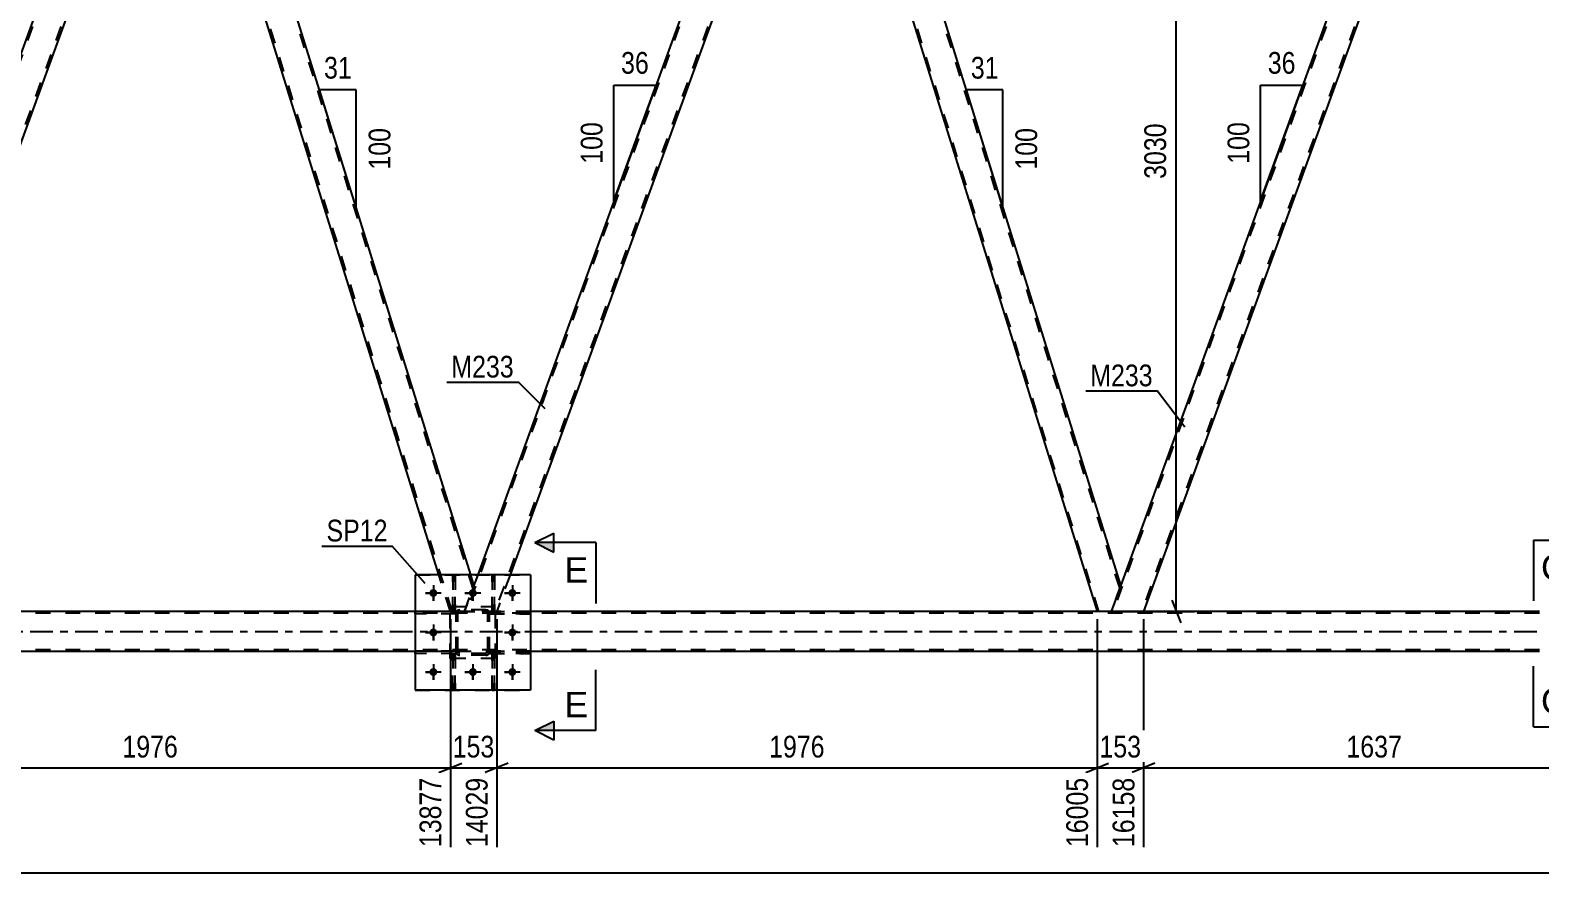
# Model space of a CAD drawing. Header units: millimetres. Extents: x 0 to 841, y 0 to 594.
# Drawn here: x 532.8 to 731.5, y 262 to 372.9 of the extents above; entities that cross this region are included whole.
import ezdxf

# ---------------------------------------------------------------- set-up
doc = ezdxf.new("R2010")
doc.units = ezdxf.units.MM
doc.linetypes.add('DXK_LINE_DOT2', pattern=[3.9198, 1.9599, -1.9599])
doc.linetypes.add('DXK_LINE_DOT3', pattern=[5.9187, 2.979, -0.9799, 0.9799, -0.9799])
doc.styles.add('Arial', font='arial.ttf', dxfattribs={"height": 0.2})
doc.styles.add('Arial Narrow', font='ARIALN.TTF', dxfattribs={"height": 0.2})

# ---------------------------------------------------------------- blocks, each defined once
blk = doc.blocks.new('Part-404166541-4825 - 4744')
at = {"color": 7, "linetype": 'DXK_LINE_DOT2'}
for p, q in [((588.42, 286.03), (588.42, 290.86)), ((588.42, 290.86), (588.74, 290.86)), ((588.42, 290.26), (588.74, 290.26)), ((588.74, 290.86), (588.74, 286.03)), ((588.74, 286.03), (588.42, 286.03))]:
    blk.add_line(p, q, dxfattribs=at)
blk = doc.blocks.new('Part-404166541-4878 - 4744')
at = {"color": 7, "linetype": 'DXK_LINE_DOT2'}
for p, q in [((588.87, 291.19), (583.47, 291.19)), ((583.47, 290.87), (583.47, 291.19)), ((588.87, 290.87), (583.47, 290.87)), ((588.27, 290.87), (588.27, 291.19)), ((588.87, 291.19), (588.87, 290.87))]:
    blk.add_line(p, q, dxfattribs=at)
blk = doc.blocks.new('Part-404166541-4831 - 4744')
at = {"color": 7, "linetype": 'DXK_LINE_DOT2'}
for p, q in [((588.42, 296.38), (588.42, 301.23)), ((588.42, 301.23), (588.74, 301.23)), ((588.74, 301.23), (588.74, 296.38)), ((588.42, 296.98), (588.74, 296.98)), ((588.74, 296.38), (588.42, 296.38))]:
    blk.add_line(p, q, dxfattribs=at)
blk = doc.blocks.new('Part-404166541-4835 - 4744')
at = {"color": 7, "linetype": 'DXK_LINE_DOT2'}
for p, q in [((588.87, 291.19), (583.47, 291.19)), ((583.47, 291.19), (583.47, 290.87)), ((588.87, 290.87), (583.47, 290.87)), ((588.27, 290.87), (588.27, 291.19)), ((588.87, 290.87), (588.87, 291.19))]:
    blk.add_line(p, q, dxfattribs=at)
blk = doc.blocks.new('Part-404166541-4773 - 4744')
at = {"color": 7, "linetype": 'DXK_LINE_DOT2'}
for p, q in [((588.87, 296.15), (588.91, 296.33)), ((588.91, 296.33), (588.87, 296.15)), ((588.87, 291.11), (588.87, 296.15)), ((589.11, 296.15), (589.13, 296.24)), ((589.11, 291.11), (589.11, 296.15)), ((589.13, 296.24), (589.18, 296.32)), ((589.17, 296.59), (589.35, 296.63)), ((589.35, 296.63), (589.17, 296.59)), ((589.18, 296.32), (589.26, 296.37)), ((589.26, 296.37), (589.35, 296.39)), ((592.79, 296.63), (589.35, 296.63)), ((589.35, 296.39), (592.79, 296.39)), ((592.79, 296.63), (592.97, 296.59)), ((592.97, 296.59), (592.79, 296.63)), ((592.79, 296.39), (592.88, 296.37)), ((592.88, 296.37), (592.96, 296.32)), ((592.96, 296.32), (593.01, 296.24)), ((593.01, 296.24), (593.03, 296.15)), ((593.03, 291.11), (593.03, 296.15)), ((593.23, 296.33), (593.27, 296.15)), ((593.27, 296.15), (593.23, 296.33)), ((593.27, 291.11), (593.27, 296.15)), ((588.91, 290.92), (588.87, 291.11)), ((588.87, 291.11), (588.91, 290.92)), ((589.13, 291.01), (589.11, 291.11)), ((589.18, 290.94), (589.13, 291.01)), ((589.35, 290.63), (589.17, 290.66)), ((589.17, 290.66), (589.35, 290.63)), ((589.26, 290.88), (589.18, 290.94)), ((589.35, 290.87), (589.26, 290.88)), ((592.79, 290.87), (589.35, 290.87)), ((592.79, 290.63), (589.35, 290.63)), ((592.88, 290.88), (592.79, 290.87)), ((592.97, 290.66), (592.79, 290.63)), ((592.79, 290.63), (592.97, 290.66)), ((592.96, 290.94), (592.88, 290.88)), ((593.01, 291.01), (592.96, 290.94)), ((593.03, 291.11), (593.01, 291.01)), ((593.27, 291.11), (593.23, 290.92)), ((593.23, 290.92), (593.27, 291.11))]:
    blk.add_line(p, q, dxfattribs=at)
at = {"color": 7, "linetype": 'DXK_LINE_DOT3'}
blk.add_line((591.07, 293.63), (591.07, 293.63), dxfattribs=at)
at = {"color": 7, "linetype": 'DXK_LINE_DOT2'}
for centre, start, end in [((589.35, 296.15), 112.5, 157.5), ((589.35, 296.15), 112.5, 157.5), ((592.79, 296.15), 22.5, 67.5), ((592.79, 296.15), 22.5, 67.5), ((589.35, 291.11), 202.5, 247.5), ((589.35, 291.11), 202.5, 247.5), ((592.79, 291.11), 292.5, 337.5), ((592.79, 291.11), 292.5, 337.5)]:
    blk.add_arc(centre, 0.48, start, end, dxfattribs=at)
blk = doc.blocks.new('Part-404166541-4774 - 4744')
at = {"color": 7, "linetype": 'DXK_LINE_DOT2'}
for p, q in [((594.07, 297.03), (588.07, 297.03)), ((588.07, 290.23), (588.07, 297.03)), ((594.07, 290.23), (594.07, 297.03)), ((594.07, 290.23), (588.07, 290.23))]:
    blk.add_line(p, q, dxfattribs=at)
blk = doc.blocks.new('Part-404166541-4775 - 4744')
at = {"color": 7, "linetype": 'DXK_LINE_DOT2'}
for p, q in [((594.07, 297.03), (588.07, 297.03)), ((588.07, 290.23), (588.07, 297.03)), ((594.07, 290.23), (594.07, 297.03)), ((594.07, 290.23), (588.07, 290.23))]:
    blk.add_line(p, q, dxfattribs=at)
blk = doc.blocks.new('Part-404166541-4898 - 4744')
at = {"color": 7, "linetype": 'DXK_LINE_DOT2'}
for p, q in [((731.47, 296.16), (71.15, 296.16)), ((598.67, 296.4), (328.06, 296.4)), ((731.47, 291.36), (71.15, 291.36)), ((598.67, 291.12), (583.47, 291.12))]:
    blk.add_line(p, q, dxfattribs=at)
at = {"color": 2, "linetype": 'Continuous'}
for p, q in [((583.47, 296.4), (343.26, 296.4)), ((731.47, 296.4), (598.67, 296.4)), ((583.47, 291.12), (343.26, 291.12)), ((731.47, 291.12), (598.67, 291.12))]:
    blk.add_line(p, q, dxfattribs=at)
at = {"color": 7, "linetype": 'DXK_LINE_DOT3'}
blk.add_line((71.15, 293.76), (731.47, 293.76), dxfattribs=at)
blk = doc.blocks.new('Part-404166541-4782 - 4744')
at = {"color": 7, "linetype": 'DXK_LINE_DOT2'}
for p, q in [((588.87, 296.15), (588.91, 296.33)), ((588.91, 296.33), (588.87, 296.15)), ((588.87, 291.11), (588.87, 296.15)), ((589.11, 296.15), (589.13, 296.24)), ((589.11, 291.11), (589.11, 296.15)), ((589.13, 296.24), (589.18, 296.32)), ((589.17, 296.59), (589.35, 296.63)), ((589.35, 296.63), (589.17, 296.59)), ((589.18, 296.32), (589.26, 296.37)), ((589.26, 296.37), (589.35, 296.39)), ((592.79, 296.63), (589.35, 296.63)), ((589.35, 296.39), (592.79, 296.39)), ((592.79, 296.63), (592.97, 296.59)), ((592.97, 296.59), (592.79, 296.63)), ((592.79, 296.39), (592.88, 296.37)), ((592.88, 296.37), (592.96, 296.32)), ((592.96, 296.32), (593.01, 296.24)), ((593.01, 296.24), (593.03, 296.15)), ((593.03, 291.11), (593.03, 296.15)), ((593.23, 296.33), (593.27, 296.15)), ((593.27, 296.15), (593.23, 296.33)), ((593.27, 291.11), (593.27, 296.15)), ((588.91, 290.92), (588.87, 291.11)), ((588.87, 291.11), (588.91, 290.92)), ((589.13, 291.01), (589.11, 291.11)), ((589.18, 290.94), (589.13, 291.01)), ((589.35, 290.63), (589.17, 290.66)), ((589.17, 290.66), (589.35, 290.63)), ((589.26, 290.88), (589.18, 290.94)), ((589.35, 290.87), (589.26, 290.88)), ((592.79, 290.87), (589.35, 290.87)), ((592.79, 290.63), (589.35, 290.63)), ((592.88, 290.88), (592.79, 290.87)), ((592.97, 290.66), (592.79, 290.63)), ((592.79, 290.63), (592.97, 290.66)), ((592.96, 290.94), (592.88, 290.88)), ((593.01, 291.01), (592.96, 290.94)), ((593.03, 291.11), (593.01, 291.01)), ((593.27, 291.11), (593.23, 290.92)), ((593.23, 290.92), (593.27, 291.11))]:
    blk.add_line(p, q, dxfattribs=at)
at = {"color": 7, "linetype": 'DXK_LINE_DOT3'}
blk.add_line((591.07, 293.63), (591.07, 293.63), dxfattribs=at)
at = {"color": 7, "linetype": 'DXK_LINE_DOT2'}
for centre, start, end in [((589.35, 296.15), 112.5, 157.5), ((589.35, 296.15), 112.5, 157.5), ((592.79, 296.15), 22.5, 67.5), ((592.79, 296.15), 22.5, 67.5), ((589.35, 291.11), 202.5, 247.5), ((589.35, 291.11), 202.5, 247.5), ((592.79, 291.11), 292.5, 337.5), ((592.79, 291.11), 292.5, 337.5)]:
    blk.add_arc(centre, 0.48, start, end, dxfattribs=at)
blk = doc.blocks.new('Part-404166541-4914 - 4744')
at = {"color": 2, "linetype": 'Continuous'}
for p, q in [((598.67, 301.23), (583.47, 301.23)), ((583.47, 301.23), (583.47, 286.03)), ((598.67, 301.23), (598.67, 286.03)), ((598.67, 286.03), (583.47, 286.03))]:
    blk.add_line(p, q, dxfattribs=at)
blk = doc.blocks.new('Part-404166541-4828 - 4744')
at = {"color": 7, "linetype": 'DXK_LINE_DOT2'}
for p, q in [((593.62, 286.03), (593.62, 290.86)), ((593.62, 290.86), (593.94, 290.86)), ((593.62, 290.26), (593.94, 290.26)), ((593.94, 290.86), (593.94, 286.03)), ((593.94, 286.03), (593.62, 286.03))]:
    blk.add_line(p, q, dxfattribs=at)
blk = doc.blocks.new('Part-404166541-4834 - 4744')
at = {"color": 7, "linetype": 'DXK_LINE_DOT2'}
for p, q in [((593.62, 296.38), (593.62, 301.23)), ((593.62, 301.23), (593.94, 301.23)), ((593.94, 301.23), (593.94, 296.38)), ((593.62, 296.98), (593.94, 296.98)), ((593.94, 296.38), (593.62, 296.38))]:
    blk.add_line(p, q, dxfattribs=at)
blk = doc.blocks.new('Part-404166541-4968 - 4744')
at = {"color": 2, "linetype": 'Continuous'}
for p, q in [((638.33, 417.62), (636.78, 413.37)), ((639.65, 417.62), (638.33, 417.62)), ((676.35, 299.87), (639.65, 417.62)), ((636.78, 413.37), (673.24, 296.4)), ((676.08, 299.13), (675.09, 296.4)), ((676.35, 299.87), (676.08, 299.13))]:
    blk.add_line(p, q, dxfattribs=at)
at = {"color": 7, "linetype": 'DXK_LINE_DOT2'}
for p, q in [((676.22, 299.5), (639.4, 417.62)), ((673.49, 296.4), (636.92, 413.74)), ((676.33, 299.82), (676.08, 299.13)), ((675.09, 296.4), (673.24, 296.4))]:
    blk.add_line(p, q, dxfattribs=at)
blk = doc.blocks.new('Part-404166541-4876 - 4744')
at = {"color": 7, "linetype": 'DXK_LINE_DOT2'}
for p, q in [((593.27, 290.87), (593.27, 291.19)), ((593.27, 291.19), (598.67, 291.19)), ((598.67, 290.87), (593.27, 290.87)), ((593.87, 290.87), (593.87, 291.19)), ((598.67, 291.19), (598.67, 290.87))]:
    blk.add_line(p, q, dxfattribs=at)
blk = doc.blocks.new('Part-404166541-4877 - 4744')
at = {"color": 7, "linetype": 'DXK_LINE_DOT2'}
for p, q in [((588.87, 296.39), (583.47, 296.39)), ((583.47, 296.07), (583.47, 296.39)), ((588.27, 296.07), (588.27, 296.39)), ((588.87, 296.39), (588.87, 296.07)), ((588.87, 296.07), (583.47, 296.07))]:
    blk.add_line(p, q, dxfattribs=at)
blk = doc.blocks.new('Part-404166541-4881 - 4744')
at = {"color": 7, "linetype": 'DXK_LINE_DOT2'}
for p, q in [((593.62, 301.23), (593.62, 296.38)), ((593.94, 301.23), (593.62, 301.23)), ((593.94, 296.38), (593.94, 301.23)), ((593.62, 296.98), (593.94, 296.98)), ((593.62, 296.38), (593.94, 296.38))]:
    blk.add_line(p, q, dxfattribs=at)
blk = doc.blocks.new('Part-404166541-4884 - 4744')
at = {"color": 7, "linetype": 'DXK_LINE_DOT2'}
for p, q in [((588.42, 301.23), (588.42, 296.38)), ((588.74, 301.23), (588.42, 301.23)), ((588.74, 296.38), (588.74, 301.23)), ((588.42, 296.98), (588.74, 296.98)), ((588.42, 296.38), (588.74, 296.38))]:
    blk.add_line(p, q, dxfattribs=at)
blk = doc.blocks.new('Part-404166541-4887 - 4744')
at = {"color": 7, "linetype": 'DXK_LINE_DOT2'}
for p, q in [((593.94, 290.86), (593.62, 290.86)), ((593.62, 290.86), (593.62, 286.03)), ((593.62, 290.26), (593.94, 290.26)), ((593.94, 286.03), (593.94, 290.86)), ((593.62, 286.03), (593.94, 286.03))]:
    blk.add_line(p, q, dxfattribs=at)
blk = doc.blocks.new('Bolt-404166541-4890 - 4744')
at = {"color": 1, "linetype": 'Continuous'}
for p, q in [((584.83, 298.83), (585.52, 298.83)), ((585.87, 299.87), (585.87, 299.17)), ((585.87, 297.79), (585.87, 298.48)), ((586.91, 298.83), (586.22, 298.83)), ((590.03, 298.83), (590.72, 298.83)), ((591.07, 299.87), (591.07, 299.17)), ((591.07, 297.79), (591.07, 298.48)), ((592.11, 298.83), (591.42, 298.83)), ((595.23, 298.83), (595.92, 298.83)), ((596.27, 299.87), (596.27, 299.17)), ((596.27, 297.79), (596.27, 298.48)), ((597.31, 298.83), (596.62, 298.83)), ((585.87, 294.67), (585.87, 293.97)), ((596.27, 294.67), (596.27, 293.97)), ((584.83, 293.63), (585.52, 293.63)), ((585.87, 292.59), (585.87, 293.28)), ((586.91, 293.63), (586.22, 293.63)), ((595.23, 293.63), (595.92, 293.63)), ((596.27, 292.59), (596.27, 293.28)), ((597.31, 293.63), (596.62, 293.63)), ((584.83, 288.43), (585.52, 288.43)), ((585.87, 289.47), (585.87, 288.77)), ((586.91, 288.43), (586.22, 288.43)), ((590.03, 288.43), (590.72, 288.43)), ((591.07, 289.47), (591.07, 288.77)), ((592.11, 288.43), (591.42, 288.43)), ((595.23, 288.43), (595.92, 288.43)), ((596.27, 289.47), (596.27, 288.77)), ((597.31, 288.43), (596.62, 288.43)), ((585.87, 287.39), (585.87, 288.08)), ((591.07, 287.39), (591.07, 288.08)), ((596.27, 287.39), (596.27, 288.08))]:
    blk.add_line(p, q, dxfattribs=at)
blk = doc.blocks.new('Bolt-404166541-4891 - 4744')
at = {"linetype": 'Continuous'}
for points in [[(586.39, 298.83, -1), (585.35, 298.83, -1)], [(591.59, 298.83, -1), (590.55, 298.83, -1)], [(596.79, 298.83, -1), (595.75, 298.83, -1)], [(586.39, 293.63, -1), (585.35, 293.63, -1)], [(596.79, 293.63, -1), (595.75, 293.63, -1)], [(586.39, 288.43, -1), (585.35, 288.43, -1)], [(591.59, 288.43, -1), (590.55, 288.43, -1)], [(596.79, 288.43, -1), (595.75, 288.43, -1)]]:
    blk.add_hatch(color=1, dxfattribs=at).paths.add_polyline_path(points)
at = {"color": 1, "linetype": 'Continuous'}
for p, q in [((586.91, 298.83), (584.83, 298.83)), ((585.87, 299.87), (585.87, 297.79)), ((592.11, 298.83), (590.03, 298.83)), ((591.07, 299.87), (591.07, 297.79)), ((597.31, 298.83), (595.23, 298.83)), ((596.27, 299.87), (596.27, 297.79)), ((585.87, 294.67), (585.87, 292.59)), ((596.27, 294.67), (596.27, 292.59)), ((586.91, 293.63), (584.83, 293.63)), ((597.31, 293.63), (595.23, 293.63)), ((586.91, 288.43), (584.83, 288.43)), ((585.87, 289.47), (585.87, 287.39)), ((592.11, 288.43), (590.03, 288.43)), ((591.07, 289.47), (591.07, 287.39)), ((597.31, 288.43), (595.23, 288.43)), ((596.27, 289.47), (596.27, 287.39))]:
    blk.add_line(p, q, dxfattribs=at)
blk = doc.blocks.new('Part-404166541-4909 - 4744')
at = {"color": 7, "linetype": 'DXK_LINE_DOT2'}
for p, q in [((583.47, 301.23), (598.67, 301.23)), ((583.47, 301.23), (583.47, 286.03)), ((598.67, 301.23), (598.67, 286.03)), ((583.47, 286.03), (598.67, 286.03))]:
    blk.add_line(p, q, dxfattribs=at)
blk = doc.blocks.new('Part-404166541-4915 - 4744')
at = {"color": 7, "linetype": 'DXK_LINE_DOT2'}
for p, q in [((593.27, 296.07), (593.27, 296.39)), ((593.27, 296.39), (598.67, 296.39)), ((593.87, 296.07), (593.87, 296.39)), ((598.67, 296.39), (598.67, 296.07)), ((598.67, 296.07), (593.27, 296.07))]:
    blk.add_line(p, q, dxfattribs=at)
blk = doc.blocks.new('Part-404166541-4963 - 4744')
at = {"color": 7, "linetype": 'DXK_LINE_DOT2'}
for p, q in [((719.46, 417.62), (675.34, 296.4)), ((723.21, 417.62), (679.09, 296.4)), ((676.35, 299.87), (675.09, 296.4)), ((679.35, 296.4), (675.09, 296.4))]:
    blk.add_line(p, q, dxfattribs=at)
at = {"color": 2, "linetype": 'Continuous'}
for p, q in [((719.21, 417.62), (676.35, 299.87)), ((723.47, 417.62), (679.35, 296.4)), ((719.21, 417.62), (723.47, 417.62))]:
    blk.add_line(p, q, dxfattribs=at)
blk = doc.blocks.new('Part-404166541-4973 - 4744')
at = {"color": 7, "linetype": 'DXK_LINE_DOT2'}
for p, q in [((634.33, 417.62), (590.21, 296.4)), ((638.08, 417.62), (593.96, 296.4)), ((638.33, 417.62), (636.78, 413.37)), ((591.71, 301.23), (589.95, 296.4)), ((595.97, 301.23), (594.21, 296.4)), ((594.21, 296.4), (589.95, 296.4))]:
    blk.add_line(p, q, dxfattribs=at)
at = {"color": 2, "linetype": 'Continuous'}
for p, q in [((634.07, 417.62), (591.71, 301.23)), ((634.07, 417.62), (638.33, 417.62)), ((636.78, 413.37), (595.97, 301.23))]:
    blk.add_line(p, q, dxfattribs=at)
blk = doc.blocks.new('Part-404166541-4979 - 4744')
at = {"color": 2, "linetype": 'Continuous'}
for p, q in [((553.2, 417.62), (551.65, 413.37)), ((554.51, 417.62), (553.2, 417.62)), ((590.8, 301.23), (554.51, 417.62)), ((586.61, 301.23), (551.65, 413.37))]:
    blk.add_line(p, q, dxfattribs=at)
at = {"color": 7, "linetype": 'DXK_LINE_DOT2'}
for p, q in [((591.08, 299.5), (554.26, 417.62)), ((588.36, 296.4), (551.79, 413.74)), ((588.11, 296.4), (586.61, 301.23)), ((591.22, 299.87), (590.8, 301.23)), ((589.95, 296.4), (591.22, 299.87)), ((588.11, 296.4), (589.95, 296.4))]:
    blk.add_line(p, q, dxfattribs=at)
blk = doc.blocks.new('Part-404166541-4984 - 4744')
at = {"color": 7, "linetype": 'DXK_LINE_DOT2'}
for p, q in [((549.2, 417.62), (505.08, 296.4)), ((552.94, 417.62), (508.82, 296.4)), ((553.2, 417.62), (551.65, 413.37)), ((506.08, 299.87), (504.82, 296.4)), ((509.08, 296.4), (504.82, 296.4))]:
    blk.add_line(p, q, dxfattribs=at)
at = {"color": 2, "linetype": 'Continuous'}
for p, q in [((548.94, 417.62), (506.08, 299.87)), ((548.94, 417.62), (553.2, 417.62)), ((551.65, 413.37), (509.08, 296.4))]:
    blk.add_line(p, q, dxfattribs=at)
blk = doc.blocks.new('Part-404166541-5028 - 4744')
at = {"color": 7, "linetype": 'DXK_LINE_DOT2'}
for p, q in [((588.74, 290.86), (588.42, 290.86)), ((588.42, 290.86), (588.42, 286.03)), ((588.42, 290.26), (588.74, 290.26)), ((588.74, 286.03), (588.74, 290.86)), ((588.42, 286.03), (588.74, 286.03))]:
    blk.add_line(p, q, dxfattribs=at)
blk = doc.blocks.new('Part-404166541-5029 - 4744')
at = {"color": 7, "linetype": 'DXK_LINE_DOT2'}
for p, q in [((598.67, 296.39), (593.27, 296.39)), ((593.27, 296.39), (593.27, 296.07)), ((593.87, 296.07), (593.87, 296.39)), ((598.67, 296.07), (598.67, 296.39)), ((593.27, 296.07), (598.67, 296.07))]:
    blk.add_line(p, q, dxfattribs=at)
blk = doc.blocks.new('Part-404166541-5030 - 4744')
at = {"color": 7, "linetype": 'DXK_LINE_DOT2'}
for p, q in [((598.67, 291.19), (593.27, 291.19)), ((593.27, 291.19), (593.27, 290.87)), ((593.27, 290.87), (598.67, 290.87)), ((593.87, 290.87), (593.87, 291.19)), ((598.67, 290.87), (598.67, 291.19))]:
    blk.add_line(p, q, dxfattribs=at)
blk = doc.blocks.new('Part-404166541-5031 - 4744')
at = {"color": 7, "linetype": 'DXK_LINE_DOT2'}
for p, q in [((588.87, 296.39), (583.47, 296.39)), ((583.47, 296.39), (583.47, 296.07)), ((588.27, 296.07), (588.27, 296.39)), ((588.87, 296.07), (588.87, 296.39)), ((588.87, 296.07), (583.47, 296.07))]:
    blk.add_line(p, q, dxfattribs=at)
blk = doc.blocks.new('StraightDimension-404166541-50727 - 4744')
at = {"color": 7, "linetype": 'Continuous'}
for p, q in [((588.11, 295.4), (588.11, 265.38)), ((594.21, 295.4), (594.21, 265.38)), ((586.61, 275.22), (589.61, 276.42)), ((595.71, 276.42), (592.71, 275.22)), ((588.11, 275.82), (594.21, 275.82))]:
    blk.add_line(p, q, dxfattribs=at)
at = {"color": 0}
blk.add_wipeout([(594.5, 276.57), (594.5, 280.77), (587.82, 280.77), (587.82, 276.57)], dxfattribs=at)
at = {"color": 0, "linetype": 'Continuous'}
blk.add_wipeout([(593.61, 275.12), (589.41, 275.12), (589.41, 264.78), (593.61, 264.78)], dxfattribs=at)
at = {"color": 3, "style": 'Arial Narrow'}
blk.add_text('153', height=2.863, dxfattribs=at).set_placement((588.42, 277.17))
at = {"color": 3, "linetype": 'Continuous', "style": 'Arial Narrow'}
blk.add_text('14029', height=2.863, rotation=90.0002, dxfattribs=at).set_placement((593.01, 265.38))
blk = doc.blocks.new('StraightDimension-404166541-50724 - 4744')
at = {"color": 7, "linetype": 'Continuous'}
for p, q in [((679.35, 295.4), (679.35, 265.38)), ((740.09, 290.12), (740.09, 265.38)), ((680.85, 276.42), (677.85, 275.22)), ((738.59, 275.22), (741.59, 276.42)), ((679.35, 275.82), (740.09, 275.82))]:
    blk.add_line(p, q, dxfattribs=at)
at = {"color": 0}
blk.add_wipeout([(713.97, 276.57), (713.97, 280.77), (705.46, 280.77), (705.46, 276.57)], dxfattribs=at)
at = {"color": 0, "linetype": 'Continuous'}
blk.add_wipeout([(739.49, 275.12), (735.29, 275.12), (735.29, 264.78), (739.49, 264.78)], dxfattribs=at)
at = {"color": 3, "style": 'Arial Narrow'}
blk.add_text('1637', height=2.863, dxfattribs=at).set_placement((706.06, 277.17))
at = {"color": 3, "linetype": 'Continuous', "style": 'Arial Narrow'}
blk.add_text('17794', height=2.863, rotation=90.0002, dxfattribs=at).set_placement((738.89, 265.38))
blk = doc.blocks.new('AngleDimension-404166541-50671 - 4744')
at = {"color": 7, "linetype": 'Continuous'}
for p, q in [((694.77, 365.7), (700.31, 365.7)), ((694.77, 350.48), (700.31, 365.7)), ((694.77, 350.48), (694.77, 365.7)), ((695.07, 351.31), (694.77, 350.48))]:
    blk.add_line(p, q, dxfattribs=at)
at = {"color": 0}
for points in [[(699.97, 366.6), (699.97, 370.8), (695.11, 370.8), (695.11, 366.6)], [(693.87, 361.44), (689.67, 361.44), (689.67, 354.75), (693.87, 354.75)]]:
    blk.add_wipeout(points, dxfattribs=at)
at = {"color": 3, "style": 'Arial Narrow'}
blk.add_text('36', height=2.863, dxfattribs=at).set_placement((695.71, 367.2))
blk.add_text('100', height=2.863, rotation=90.0002, dxfattribs=at).set_placement((693.27, 355.35))
blk = doc.blocks.new('AngleDimension-404166541-50641 - 4744')
at = {"color": 7, "linetype": 'Continuous'}
for p, q in [((656.29, 364.24), (656.03, 365.06)), ((660.85, 365.06), (656.03, 365.06)), ((660.85, 349.59), (656.03, 365.06)), ((660.85, 349.59), (660.85, 365.06))]:
    blk.add_line(p, q, dxfattribs=at)
at = {"color": 0}
for points in [[(660.87, 365.96), (660.87, 370.16), (656.02, 370.16), (656.02, 365.96)], [(665.95, 360.67), (661.75, 360.67), (661.75, 353.98), (665.95, 353.98)]]:
    blk.add_wipeout(points, dxfattribs=at)
at = {"color": 3, "style": 'Arial Narrow'}
blk.add_text('31', height=2.863, dxfattribs=at).set_placement((656.62, 366.56))
blk.add_text('100', height=2.863, rotation=90.0002, dxfattribs=at).set_placement((665.35, 354.58))
blk = doc.blocks.new('StraightDimension-404166541-5232 - 4744')
at = {"color": 7, "linetype": 'Continuous'}
for p, q in [((717.09, 417.62), (680.82, 417.62)), ((684.27, 416.12), (683.07, 419.12)), ((683.67, 296.4), (683.67, 417.62)), ((674.97, 296.4), (686.07, 296.4)), ((683.07, 297.9), (684.27, 294.9))]:
    blk.add_line(p, q, dxfattribs=at)
at = {"color": 0}
blk.add_wipeout([(682.92, 361.27), (678.72, 361.27), (678.72, 352.76), (682.92, 352.76)], dxfattribs=at)
at = {"color": 3, "style": 'Arial Narrow'}
blk.add_text('3030', height=2.863, rotation=90.0002, dxfattribs=at).set_placement((682.32, 353.36))
blk = doc.blocks.new('StraightDimension-404166541-6104 - 4744')
at = {"color": 7, "linetype": 'Continuous'}
blk.add_line((61.89, 261.99), (786.4, 261.99), dxfattribs=at)
blk = doc.blocks.new('AngleDimension-404166541-50613 - 4744')
at = {"color": 7, "linetype": 'Continuous'}
for p, q in [((571.15, 364.24), (570.9, 365.06)), ((575.72, 365.06), (570.9, 365.06)), ((575.72, 349.59), (570.9, 365.06)), ((575.72, 349.59), (575.72, 365.06))]:
    blk.add_line(p, q, dxfattribs=at)
at = {"color": 0}
for points in [[(575.74, 365.96), (575.74, 370.16), (570.88, 370.16), (570.88, 365.96)], [(580.82, 360.67), (576.62, 360.67), (576.62, 353.98), (580.82, 353.98)]]:
    blk.add_wipeout(points, dxfattribs=at)
at = {"color": 3, "style": 'Arial Narrow'}
blk.add_text('31', height=2.863, dxfattribs=at).set_placement((571.48, 366.56))
blk.add_text('100', height=2.863, rotation=90.0002, dxfattribs=at).set_placement((580.22, 354.58))
blk = doc.blocks.new('AngleDimension-404166541-50643 - 4744')
at = {"color": 7, "linetype": 'Continuous'}
for p, q in [((609.64, 365.7), (615.18, 365.7)), ((609.64, 350.48), (615.18, 365.7)), ((609.64, 350.48), (609.64, 365.7)), ((609.94, 351.31), (609.64, 350.48))]:
    blk.add_line(p, q, dxfattribs=at)
at = {"color": 0}
for points in [[(614.84, 366.6), (614.84, 370.8), (609.98, 370.8), (609.98, 366.6)], [(608.74, 361.44), (604.54, 361.44), (604.54, 354.75), (608.74, 354.75)]]:
    blk.add_wipeout(points, dxfattribs=at)
at = {"color": 3, "style": 'Arial Narrow'}
blk.add_text('36', height=2.863, dxfattribs=at).set_placement((610.58, 367.2))
blk.add_text('100', height=2.863, rotation=90.0002, dxfattribs=at).set_placement((608.14, 355.35))
blk = doc.blocks.new('StraightDimension-404166541-50725 - 4744')
at = {"color": 7, "linetype": 'Continuous'}
for p, q in [((673.24, 295.4), (673.24, 265.38)), ((679.35, 295.4), (679.35, 265.38)), ((671.74, 275.22), (674.74, 276.42)), ((680.85, 276.42), (677.85, 275.22)), ((673.24, 275.82), (679.35, 275.82))]:
    blk.add_line(p, q, dxfattribs=at)
at = {"color": 0}
blk.add_wipeout([(679.64, 276.57), (679.64, 280.77), (672.95, 280.77), (672.95, 276.57)], dxfattribs=at)
at = {"color": 0, "linetype": 'Continuous'}
blk.add_wipeout([(678.74, 275.12), (674.54, 275.12), (674.54, 264.78), (678.74, 264.78)], dxfattribs=at)
at = {"color": 3, "style": 'Arial Narrow'}
blk.add_text('153', height=2.863, dxfattribs=at).set_placement((673.55, 277.17))
at = {"color": 3, "linetype": 'Continuous', "style": 'Arial Narrow'}
blk.add_text('16158', height=2.863, rotation=90.0002, dxfattribs=at).set_placement((678.15, 265.38))
blk = doc.blocks.new('StraightDimension-404166541-50726 - 4744')
at = {"color": 7, "linetype": 'Continuous'}
for p, q in [((594.21, 295.4), (594.21, 265.38)), ((673.24, 295.4), (673.24, 265.38)), ((595.71, 276.42), (592.71, 275.22)), ((671.74, 275.22), (674.74, 276.42)), ((594.21, 275.82), (673.24, 275.82))]:
    blk.add_line(p, q, dxfattribs=at)
at = {"color": 0}
blk.add_wipeout([(637.98, 276.57), (637.98, 280.77), (629.47, 280.77), (629.47, 276.57)], dxfattribs=at)
at = {"color": 0, "linetype": 'Continuous'}
blk.add_wipeout([(672.64, 275.12), (668.44, 275.12), (668.44, 264.78), (672.64, 264.78)], dxfattribs=at)
at = {"color": 3, "style": 'Arial Narrow'}
blk.add_text('1976', height=2.863, dxfattribs=at).set_placement((630.07, 277.17))
at = {"color": 3, "linetype": 'Continuous', "style": 'Arial Narrow'}
blk.add_text('16005', height=2.863, rotation=90.0002, dxfattribs=at).set_placement((672.04, 265.38))
blk = doc.blocks.new('StraightDimension-404166541-50728 - 4744')
at = {"color": 7, "linetype": 'Continuous'}
for p, q in [((509.08, 295.4), (509.08, 265.38)), ((588.11, 295.4), (588.11, 265.38)), ((510.58, 276.42), (507.58, 275.22)), ((586.61, 275.22), (589.61, 276.42)), ((509.08, 275.82), (588.11, 275.82))]:
    blk.add_line(p, q, dxfattribs=at)
at = {"color": 0}
blk.add_wipeout([(552.85, 276.57), (552.85, 280.77), (544.34, 280.77), (544.34, 276.57)], dxfattribs=at)
at = {"color": 0, "linetype": 'Continuous'}
blk.add_wipeout([(587.51, 275.12), (583.31, 275.12), (583.31, 264.78), (587.51, 264.78)], dxfattribs=at)
at = {"color": 3, "style": 'Arial Narrow'}
blk.add_text('1976', height=2.863, dxfattribs=at).set_placement((544.94, 277.17))
at = {"color": 3, "linetype": 'Continuous', "style": 'Arial Narrow'}
blk.add_text('13877', height=2.863, rotation=90.0002, dxfattribs=at).set_placement((586.91, 265.38))
blk = doc.blocks.new('Mark-404166541-50419 - 4744')
at = {"color": 0}
blk.add_wipeout([(680.56, 326.05), (680.56, 329.05), (672.34, 329.05), (672.34, 326.05)], dxfattribs=at)
blk.add_wipeout([(680.56, 326.05), (680.56, 329.05), (672.34, 329.05), (672.34, 326.05)], dxfattribs=at)
at = {"color": 30, "linetype": 'Continuous'}
for p in [(671.74, 325.45), (684.78, 320.66)]:
    blk.add_line(p, (681.16, 325.45), dxfattribs=at)
at = {"color": 3, "style": 'Arial Narrow'}
blk.add_text('M233', height=2.863, dxfattribs=at).set_placement((672.34, 326.05))
blk = doc.blocks.new('Mark-404166541-4910 - 4744')
at = {"color": 0}
blk.add_wipeout([(579.85, 305.62), (579.85, 308.62), (571.81, 308.62), (571.81, 305.62)], dxfattribs=at)
blk.add_wipeout([(579.85, 305.62), (579.85, 308.62), (571.81, 308.62), (571.81, 305.62)], dxfattribs=at)
at = {"color": 30, "linetype": 'Continuous'}
for p in [(571.21, 305.02), (584.8, 300.08)]:
    blk.add_line(p, (580.45, 305.02), dxfattribs=at)
at = {"color": 3, "style": 'Arial Narrow'}
blk.add_text('SP12', height=2.863, dxfattribs=at).set_placement((571.81, 305.62))
blk = doc.blocks.new('SectionMark-404166541-6114 - 4744')
at = {"linetype": 'Continuous'}
for points in [[(601.75, 305.46), (601.75, 304.21), (599.25, 305.46)], [(601.75, 281.97), (601.75, 280.72), (599.25, 280.72)]]:
    blk.add_hatch(color=6, dxfattribs=at).paths.add_polyline_path(points)
at = {"color": 6, "linetype": 'Continuous'}
for p, q in [((599.25, 305.46), (601.75, 306.71)), ((601.75, 304.21), (601.75, 306.71)), ((607.25, 305.46), (599.25, 305.46)), ((599.25, 305.46), (601.75, 304.21)), ((607.25, 305.46), (607.25, 297.46)), ((607.25, 280.72), (607.25, 288.72)), ((599.25, 280.72), (601.75, 281.97)), ((607.25, 280.72), (599.25, 280.72)), ((601.75, 279.47), (599.25, 280.72)), ((601.75, 281.97), (601.75, 279.47))]:
    blk.add_line(p, q, dxfattribs=at)
at = {"color": 0, "linetype": 'Continuous'}
for points in [[(606.25, 300.21), (606.25, 303.71), (603.14, 303.71), (603.14, 300.21)], [(606.25, 282.47), (606.25, 285.97), (603.14, 285.97), (603.14, 282.47)]]:
    blk.add_wipeout(points, dxfattribs=at)
at = {"color": 3, "linetype": 'Continuous', "style": 'Arial'}
for p in [(603.14, 300.21), (603.14, 282.47)]:
    blk.add_text('E', height=3.34, dxfattribs=at).set_placement(p)
blk = doc.blocks.new('SectionMark-404166541-6124 - 4744')
at = {"linetype": 'Continuous'}
for points in [[(736.17, 304.54), (736.17, 305.79), (738.67, 305.79)], [(736.17, 281.2), (736.17, 282.45), (738.67, 281.2)]]:
    blk.add_hatch(color=6, dxfattribs=at).paths.add_polyline_path(points)
at = {"color": 6, "linetype": 'Continuous'}
for p, q in [((736.17, 304.54), (736.17, 307.04)), ((736.17, 307.04), (738.67, 305.79)), ((730.67, 305.79), (730.67, 297.79)), ((730.67, 305.79), (738.67, 305.79)), ((738.67, 305.79), (736.17, 304.54)), ((730.67, 281.2), (730.67, 289.2)), ((738.67, 281.2), (736.17, 282.45)), ((736.17, 282.45), (736.17, 279.95)), ((730.67, 281.2), (738.67, 281.2)), ((738.67, 281.2), (736.17, 279.95))]:
    blk.add_line(p, q, dxfattribs=at)
at = {"color": 0, "linetype": 'Continuous'}
for points in [[(735.04, 300.54), (735.04, 304.04), (731.67, 304.04), (731.67, 300.54)], [(735.04, 282.95), (735.04, 286.45), (731.67, 286.45), (731.67, 282.95)]]:
    blk.add_wipeout(points, dxfattribs=at)
at = {"color": 3, "linetype": 'Continuous', "style": 'Arial'}
for p in [(731.67, 300.54), (731.67, 282.95)]:
    blk.add_text('C', height=3.34, dxfattribs=at).set_placement(p)
blk = doc.blocks.new('Mark-404166541-50425 - 4744')
at = {"color": 0}
blk.add_wipeout([(596.46, 327.2), (596.46, 330.2), (588.24, 330.2), (588.24, 327.2)], dxfattribs=at)
blk.add_wipeout([(596.46, 327.2), (596.46, 330.2), (588.24, 330.2), (588.24, 327.2)], dxfattribs=at)
at = {"color": 30, "linetype": 'Continuous'}
for p in [(587.64, 326.6), (600.6, 323.06)]:
    blk.add_line(p, (597.06, 326.6), dxfattribs=at)
at = {"color": 3, "style": 'Arial Narrow'}
blk.add_text('M233', height=2.863, dxfattribs=at).set_placement((588.24, 327.2))

msp = doc.modelspace()

# ---------------------------------------------------------------- block references
for name in ['Part-404166541-4984 - 4744', 'Part-404166541-4979 - 4744', 'Part-404166541-4973 - 4744', 'Part-404166541-4968 - 4744', 'Part-404166541-4963 - 4744', 'Part-404166541-4914 - 4744', 'Part-404166541-4909 - 4744', 'Part-404166541-4831 - 4744', 'Part-404166541-4884 - 4744', 'Part-404166541-4834 - 4744', 'Part-404166541-4881 - 4744', 'Bolt-404166541-4890 - 4744', 'Bolt-404166541-4891 - 4744', 'Part-404166541-4898 - 4744', 'Part-404166541-4877 - 4744', 'Part-404166541-5031 - 4744', 'Part-404166541-4774 - 4744', 'Part-404166541-4775 - 4744', 'Part-404166541-4773 - 4744', 'Part-404166541-4782 - 4744', 'Part-404166541-4915 - 4744', 'Part-404166541-5029 - 4744', 'Part-404166541-4878 - 4744', 'Part-404166541-4835 - 4744', 'Part-404166541-4825 - 4744', 'Part-404166541-5028 - 4744', 'Part-404166541-4876 - 4744', 'Part-404166541-5030 - 4744', 'Part-404166541-4828 - 4744', 'Part-404166541-4887 - 4744']:
    msp.add_blockref(name, (0, 0))

# ---------------------------------------------------------------- next in the draw order: block references
for name in ['AngleDimension-404166541-50641 - 4744', 'AngleDimension-404166541-50671 - 4744', 'StraightDimension-404166541-50727 - 4744', 'StraightDimension-404166541-50724 - 4744']:
    msp.add_blockref(name, (0, 0))

# ---------------------------------------------------------------- next in the draw order: block references
msp.add_blockref('StraightDimension-404166541-5232 - 4744', (0, 0))

# ---------------------------------------------------------------- next in the draw order: block references
msp.add_blockref('StraightDimension-404166541-6104 - 4744', (0, 0))

# ---------------------------------------------------------------- next in the draw order: block references
for name in ['AngleDimension-404166541-50613 - 4744', 'AngleDimension-404166541-50643 - 4744', 'Mark-404166541-50425 - 4744', 'Mark-404166541-50419 - 4744', 'Mark-404166541-4910 - 4744', 'SectionMark-404166541-6124 - 4744', 'StraightDimension-404166541-50728 - 4744', 'StraightDimension-404166541-50725 - 4744']:
    msp.add_blockref(name, (0, 0))

# ---------------------------------------------------------------- next in the draw order: block references
msp.add_blockref('StraightDimension-404166541-50726 - 4744', (0, 0))

# ---------------------------------------------------------------- next in the draw order: block references
msp.add_blockref('SectionMark-404166541-6114 - 4744', (0, 0))

doc.saveas('drawing.dxf')
